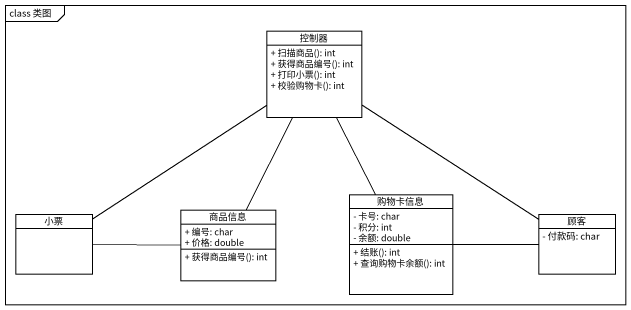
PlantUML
@startuml
mainframe class 类图
hide circle
hide empty members
skinparam classAttributeIconSize 0
class 控制器 {
  + 扫描商品(): int
  + 获得商品编号(): int
  + 打印小票(): int
  + 校验购物卡(): int
}
class 商品信息 {
  + 编号: char
  + 价格: double
  + 获得商品编号(): int
}
class 购物卡信息 {
  - 卡号: char
  - 积分: int
  - 余额: double
  + 结账(): int
  + 查询购物卡余额(): int
}
class 小票
class 顾客 {
  - 付款码: char
}
控制器 -- 商品信息
控制器 -- 购物卡信息
控制器 -- 小票
控制器 -- 顾客
商品信息 -left- 小票
顾客 -left- 购物卡信息
@enduml
